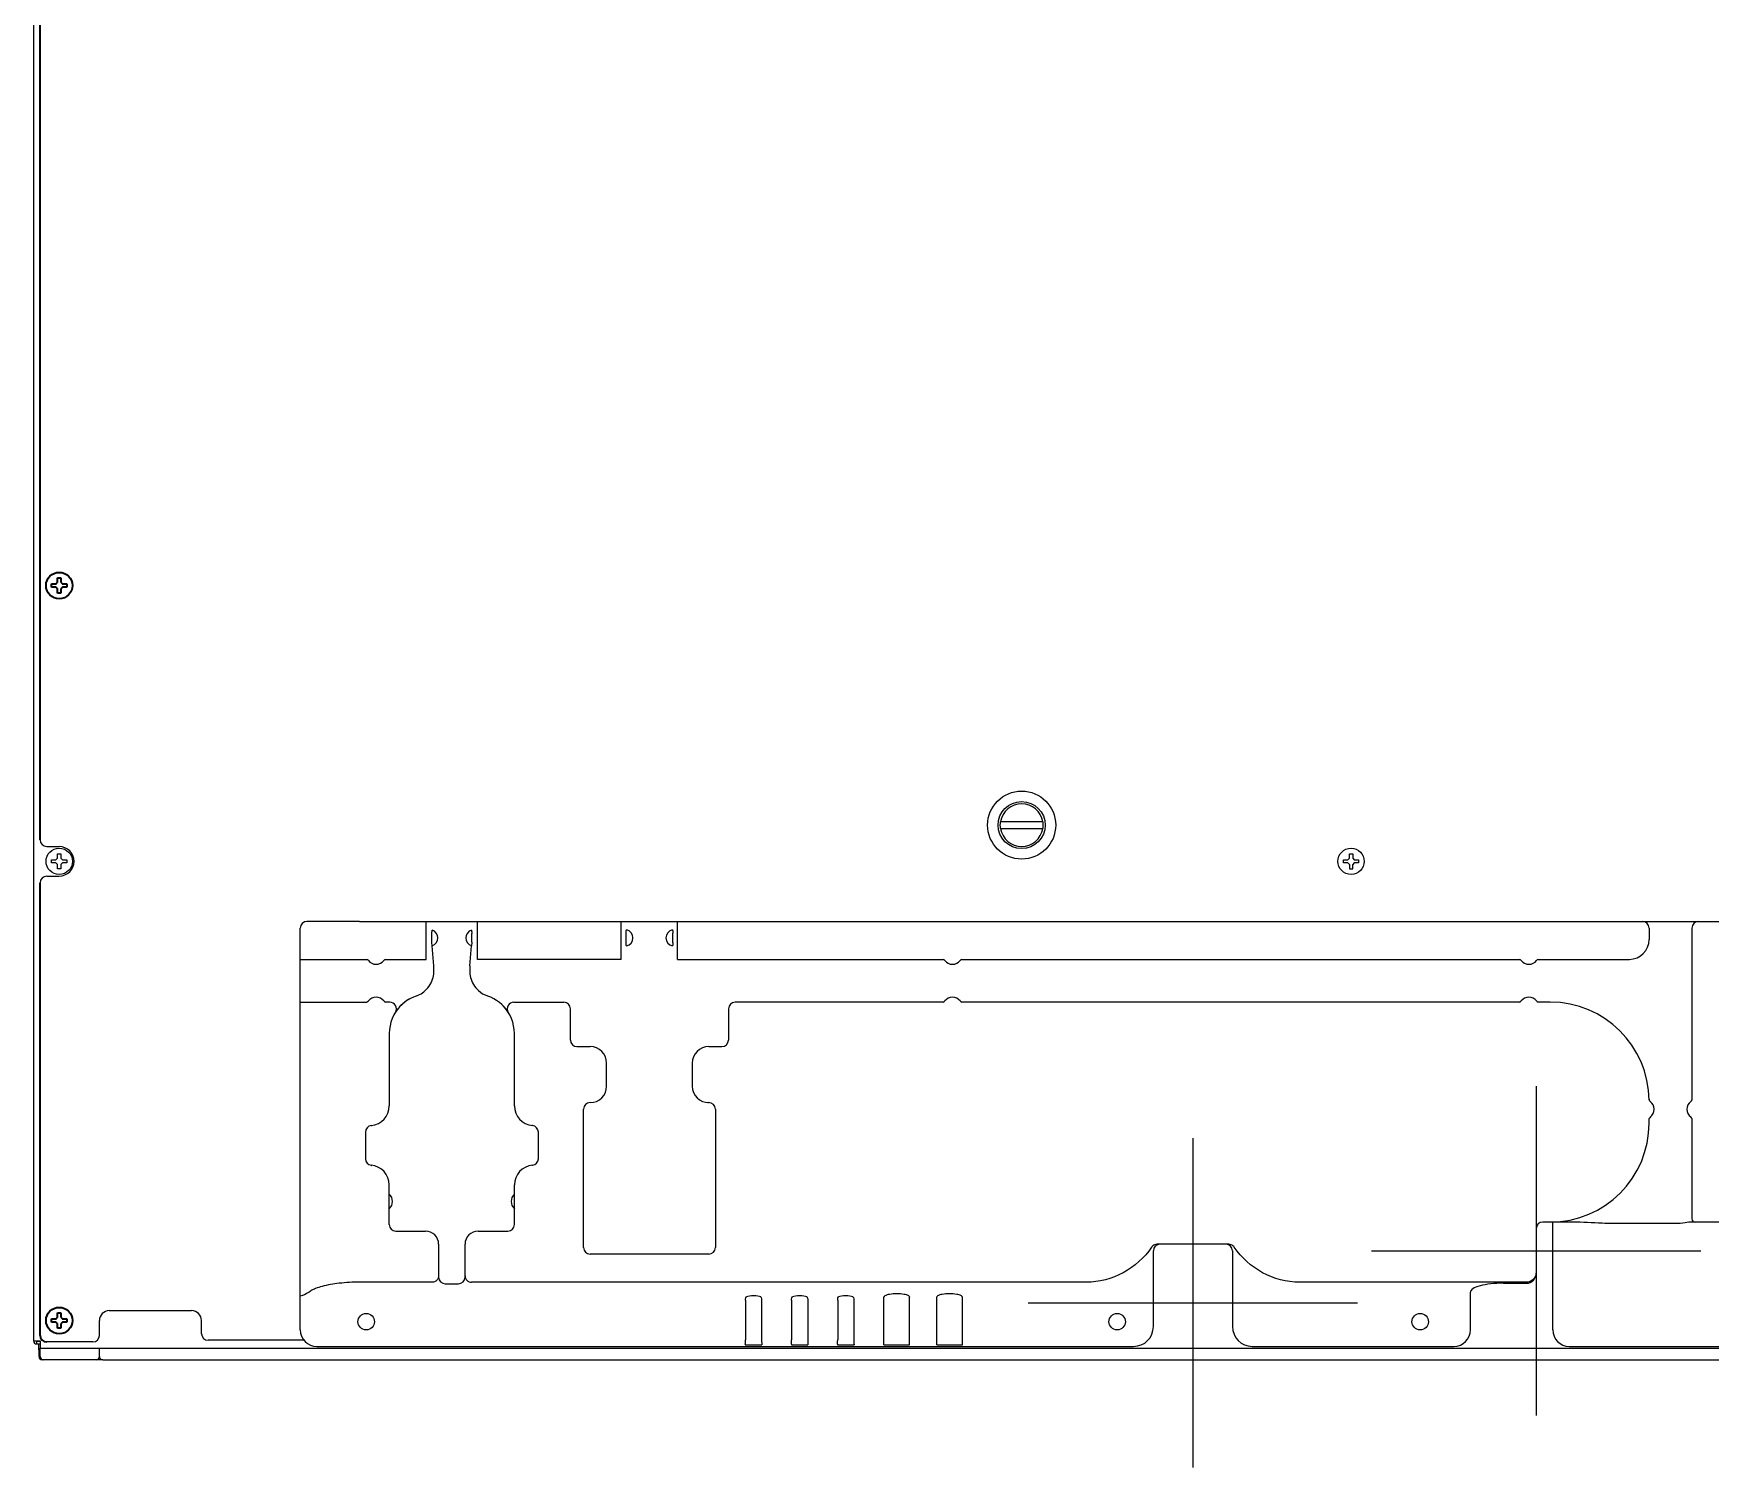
# Model space of a CAD drawing. Header units: millimetres. Extents: x 13025 to 18152, y 3757 to 7714.
# Drawn here: x 13025 to 13535, y 5579 to 6014 of the extents above; entities that cross this region are included whole.
import ezdxf

# ---------------------------------------------------------------- set-up
doc = ezdxf.new("R2010")
doc.units = ezdxf.units.MM
doc.header["$LTSCALE"] = 346.5
doc.layers.get('0').update_dxf_attribs({"linetype": 'CONTINUOUS'})
doc.layers.add('1', color=7, linetype='CONTINUOUS', true_color=0xffffff)
doc.layers.add('GEOM', color=7, linetype='CONTINUOUS')

msp = doc.modelspace()

# ---------------------------------------------------------------- linework, layer by layer
at = {"color": 7, "linetype": 'Continuous'}
for p, q in [((13331.97, 5774.7), (13318.96, 5774.7)), ((13318.96, 5772.7), (13331.97, 5772.7)), ((13124.46, 5744.45), (13108.46, 5744.45)), ((13203.38, 5744.45), (13221.54, 5744.45)), ((13106.46, 5620.45), (13106.46, 5742.45)), ((13146.43, 5738.13), (13146.43, 5740.76)), ((13158.49, 5738.13), (13158.49, 5740.76)), ((13205.39, 5738.01), (13205.39, 5740.89)), ((13219.53, 5738.01), (13219.53, 5740.89)), ((13106.46, 5732.95), (13126.69, 5732.95)), ((13203.91, 5732.95), (13203.38, 5732.95)), ((13221.02, 5732.95), (13301.69, 5732.95)), ((13307.23, 5732.95), (13476.69, 5732.95)), ((13482.23, 5732.95), (13509.96, 5732.95)), ((13106.46, 5719.95), (13126.69, 5719.95)), ((13133.64, 5719.95), (13132.23, 5719.95)), ((13171.28, 5719.95), (13186.46, 5719.95)), ((13188.46, 5708.45), (13188.46, 5717.95)), ((13236.46, 5717.95), (13236.46, 5708.45)), ((13301.69, 5719.95), (13238.46, 5719.95)), ((13476.69, 5719.95), (13307.23, 5719.95)), ((13485.96, 5719.95), (13482.23, 5719.95)), ((13133.46, 5710.45), (13133.46, 5688.45)), ((13171.46, 5688.45), (13171.46, 5710.45)), ((13190.46, 5706.45), (13194.46, 5706.45)), ((13230.46, 5706.45), (13234.46, 5706.45)), ((13199.46, 5694.45), (13199.46, 5701.45)), ((13225.46, 5701.45), (13225.46, 5694.45)), ((13192.46, 5645.45), (13192.46, 5687.45)), ((13194.57, 5689.45), (13194.58, 5689.45)), ((13230.2, 5689.45), (13230.42, 5689.45)), ((13232.46, 5687.45), (13232.46, 5645.45)), ((13128.12, 5682.48), (13128.15, 5682.49)), ((13176.8, 5682.48), (13176.77, 5682.49)), ((13515.96, 5683.2), (13515.96, 5684.68)), ((13528.96, 5684.68), (13528.96, 5654.2)), ((13126.2, 5680.48), (13126.2, 5672.41)), ((13178.73, 5672.41), (13178.73, 5680.48)), ((13128.12, 5670.41), (13128.16, 5670.41)), ((13176.8, 5670.41), (13176.77, 5670.41)), ((13133.46, 5661.18), (13133.46, 5664.45)), ((13171.46, 5652.45), (13171.46, 5664.45)), ((13133.46, 5652.45), (13133.46, 5661.17)), ((13486.71, 5653.21), (13483.71, 5653.2)), ((13492.84, 5653.2), (13483.71, 5653.2)), ((13486.71, 5620.45), (13486.71, 5653.2)), ((13539.27, 5653.2), (13529.16, 5653.2)), ((13135.46, 5650.45), (13144.46, 5650.45)), ((13148.46, 5646.45), (13148.46, 5636.45)), ((13156.46, 5636.45), (13156.46, 5646.45)), ((13160.46, 5650.45), (13169.46, 5650.45)), ((13388.38, 5646.45), (13366.55, 5646.45)), ((13481.71, 5651.2), (13481.71, 5637.71)), ((13481.71, 5651.2), (13481.71, 5637.71)), ((13230.46, 5643.45), (13194.46, 5643.45)), ((13365.46, 5621.45), (13365.46, 5644.45)), ((13389.46, 5644.45), (13389.46, 5621.45)), ((13150.46, 5634.45), (13154.46, 5634.45)), ((13461.71, 5620.45), (13461.71, 5631.93)), ((13471.71, 5634.61), (13478.71, 5634.61)), ((13241.61, 5629.48), (13241.61, 5617.45)), ((13246.51, 5629.48), (13246.51, 5617.45)), ((13255.61, 5629.48), (13255.61, 5617.45)), ((13260.51, 5629.48), (13260.51, 5617.45)), ((13269.61, 5629.48), (13269.61, 5617.45)), ((13274.51, 5629.48), (13274.51, 5617.45)), ((13283.66, 5615.89), (13283.66, 5630.45)), ((13291.46, 5615.89), (13291.46, 5630.45)), ((13299.66, 5615.89), (13299.66, 5630.45)), ((13307.46, 5615.89), (13307.46, 5630.45)), ((13365.46, 5628.7), (13389.46, 5628.7)), ((13241.56, 5616.12), (13241.56, 5615.89)), ((13241.56, 5615.89), (13246.56, 5615.89)), ((13246.56, 5616.12), (13246.56, 5615.89)), ((13255.56, 5616.12), (13255.56, 5615.89)), ((13255.56, 5615.89), (13260.56, 5615.89)), ((13260.56, 5616.12), (13260.56, 5615.89)), ((13269.56, 5616.12), (13269.56, 5615.89)), ((13269.56, 5615.89), (13274.56, 5615.89)), ((13274.56, 5616.12), (13274.56, 5615.89)), ((13283.66, 5615.89), (13291.46, 5615.89)), ((13299.66, 5615.89), (13307.46, 5615.89)), ((13111.46, 5615.45), (13359.46, 5615.45)), ((13395.46, 5615.45), (13456.71, 5615.45)), ((13491.71, 5615.45), (13567.46, 5615.45))]:
    msp.add_line(p, q, dxfattribs=at)
for p, q in [((13144.69, 5732.95), (13144.69, 5744.45)), ((13160.23, 5732.95), (13160.23, 5744.45)), ((13203.91, 5732.95), (13203.91, 5744.45)), ((13221.02, 5732.95), (13221.02, 5744.45))]:
    msp.add_line(p, q)
at = {"color": 4}
for p, q in [((13481.71, 5694.45), (13481.71, 5594.45)), ((13431.71, 5644.45), (13531.71, 5644.45))]:
    msp.add_line(p, q, dxfattribs=at)
at = {"color": 1}
for p, q in [((13377.46, 5678.7), (13377.46, 5578.7)), ((13327.46, 5628.7), (13427.46, 5628.7))]:
    msp.add_line(p, q, dxfattribs=at)
at = {"color": 9, "linetype": 'Continuous'}
for p, q in [((13523.96, 5652.74), (13504.77, 5652.74)), ((13146.46, 5634.95), (13124.46, 5634.95)), ((13345.11, 5634.95), (13158.46, 5634.95)), ((13478.71, 5634.95), (13409.81, 5634.95))]:
    msp.add_line(p, q, dxfattribs=at)
at = {"color": 7, "linetype": 'Continuous'}
for points in [[(13283.66, 5630.35), (13283.66, 5630.41), (13283.67, 5630.45)], [(13291.45, 5630.45), (13291.46, 5630.41), (13291.46, 5630.35)], [(13299.66, 5630.35), (13299.66, 5630.41), (13299.67, 5630.45)], [(13307.45, 5630.45), (13307.46, 5630.41), (13307.46, 5630.35)]]:
    msp.add_lwpolyline(points, dxfattribs=at)
for centre, radius in [((13325.46, 5773.7), 10.33), ((13325.46, 5773.7), 7.15), ((13126.46, 5622.95), 2.5), ((13354.46, 5622.95), 2.5), ((13446.46, 5622.95), 2.5)]:
    msp.add_circle(centre, radius, dxfattribs=at)
for centre, radius, start, end in [((13325.46, 5773.7), 6.5, 8.8499, 171.1501), ((13325.46, 5773.7), 6.58, 171.2603, 188.7397), ((13325.46, 5773.7), 6.58, 351.2603, 8.7397), ((13325.46, 5773.7), 6.5, 188.8499, 351.1501), ((13108.46, 5742.45), 2, 90, 180), ((13145.71, 5739.45), 2.5, 287.8061, 72.1939), ((13159.21, 5739.45), 2.5, 107.8061, 252.1939), ((13204.96, 5739.45), 2.5, 281.8812, 78.1188), ((13219.96, 5739.45), 2.5, 101.8812, 258.1188), ((13509.96, 5738.95), 6, 270, 0), ((13126.34, 5731.95), 1, 38.6822, 72.8946), ((13132.58, 5731.95), 1, 107.1064, 141.3178), ((13301.34, 5731.95), 1, 38.6822, 72.8946), ((13307.58, 5731.95), 1, 107.1064, 141.3178), ((13476.34, 5731.95), 1, 38.6822, 72.8946), ((13482.58, 5731.95), 1, 107.1064, 141.3178), ((13129.46, 5734.45), 3, 218.6822, 321.3178), ((13304.46, 5734.45), 3, 218.6822, 321.3178), ((13479.46, 5734.45), 3, 218.6822, 321.3178), ((13126.34, 5720.95), 1, 287.1064, 321.3178), ((13129.46, 5718.45), 3, 38.6822, 141.3178), ((13132.58, 5720.95), 1, 218.6822, 252.8946), ((13145.46, 5710.45), 12, 135.213, 180), ((13133.64, 5717.95), 2, 327.6076, 90), ((13145.46, 5710.45), 12, 120.1663, 134.8711), ((13159.46, 5710.45), 12, 0, 44.6503), ((13171.28, 5717.95), 2, 90, 212.3924), ((13186.46, 5717.95), 2, 0, 90), ((13238.46, 5717.95), 2, 90, 180), ((13301.34, 5720.95), 1, 287.1064, 321.3178), ((13304.46, 5718.45), 3, 38.6822, 141.3178), ((13307.58, 5720.95), 1, 218.6822, 252.8946), ((13476.34, 5720.95), 1, 287.1064, 321.3178), ((13479.46, 5718.45), 3, 38.6822, 141.3178), ((13482.58, 5720.95), 1, 218.6822, 252.8946), ((13485.96, 5689.95), 30, 0.5028, 90), ((13190.46, 5708.45), 2, 180, 270), ((13234.46, 5708.45), 2, 270, 0), ((13194.46, 5701.45), 5, 0, 90), ((13230.46, 5701.45), 5, 90, 180), ((13194.46, 5694.45), 5, 270, 0), ((13230.46, 5694.45), 5, 180, 270), ((13127.46, 5688.45), 6, 275.2715, 0), ((13177.46, 5688.45), 6, 180, 264.7285), ((13194.46, 5687.45), 2, 90, 180), ((13230.46, 5687.45), 2, 0, 90), ((13516.96, 5690.57), 1, 181.16, 231.4343), ((13514.46, 5687.45), 3, 308.6822, 51.4343), ((13530.46, 5687.45), 3, 128.6822, 231.3178), ((13527.96, 5690.57), 1, 308.6822, 342.8944), ((13128.2, 5680.48), 2, 95.2715, 180), ((13176.73, 5680.48), 2, 0, 84.7285), ((13485.96, 5683.2), 30, 270, 0), ((13516.96, 5684.32), 1, 128.6822, 162.8941), ((13527.96, 5684.32), 1, 17.1064, 51.3178), ((13128.2, 5672.41), 2, 180, 264.7285), ((13176.73, 5672.41), 2, 275.2715, 0), ((13127.46, 5664.45), 6, 0, 84.7285), ((13177.46, 5664.45), 6, 95.2715, 180), ((13131.46, 5659.45), 3, 311.8104, 48.1898), ((13173.46, 5659.45), 3, 131.8104, 228.1898), ((13135.46, 5652.45), 2, 180, 270), ((13169.46, 5652.45), 2, 270, 0), ((13483.71, 5651.2), 2, 90, 180), ((13483.71, 5651.2), 2, 90, 180), ((13529.96, 5654.2), 1, 180, 270), ((13144.46, 5646.45), 4, 0, 90), ((13160.46, 5646.45), 4, 90, 180), ((13367.46, 5644.45), 2, 90, 180), ((13387.46, 5644.45), 2, 0, 90), ((13194.46, 5645.45), 2, 180, 270), ((13230.46, 5645.45), 2, 270, 0), ((13150.46, 5636.45), 2, 180, 270), ((13154.46, 5636.45), 2, 270, 0), ((13290.46, 5629.7), 1.29, 55.1941, 57.128), ((13306.46, 5629.7), 1.29, 55.1941, 57.128), ((13359.46, 5621.45), 6, 270, 0), ((13395.46, 5621.45), 6, 180, 270), ((13111.46, 5620.45), 5, 180, 270), ((13456.71, 5620.45), 5, 270, 0), ((13491.71, 5620.45), 5, 180, 270)]:
    msp.add_arc(centre, radius, start, end, dxfattribs=at)
for centre, major_axis, ratio, start_param, end_param in [((13478.71, 5637.71), (0, 3.11), 0.965926, -3.141593, -1.570796), ((13478.71, 5637.71), (0, 3.11), 0.965926, -3.141593, -1.570796), ((13471.71, 5631.93), (10, 0), 0.267949, 1.570796, 3.141593), ((13244.06, 5630.12), (2.5, 0), 0.267949, 0.51953, 2.622062), ((13258.06, 5630.12), (2.5, 0), 0.267949, 0.51953, 2.622062), ((13272.06, 5630.12), (2.5, 0), 0.267949, 0.51953, 2.622062)]:
    msp.add_ellipse(centre, major_axis=major_axis, ratio=ratio, start_param=start_param, end_param=end_param, dxfattribs=at)
for points, knots in [([(13146.43, 5740.76), (13146.43, 5741.01), (13146.41, 5741.4), (13146.47, 5741.65), (13146.45, 5741.84), (13146.48, 5741.83)], [0, 0, 0, 0, 0.700622, 0.9229, 1, 1, 1, 1]), ([(13146.48, 5737.07), (13146.45, 5737.06), (13146.47, 5737.25), (13146.41, 5737.49), (13146.43, 5737.88), (13146.43, 5738.13)], [0, 0, 0, 0, 0.0771, 0.299378, 1, 1, 1, 1]), ([(13158.45, 5741.83), (13158.47, 5741.84), (13158.45, 5741.65), (13158.51, 5741.4), (13158.49, 5741.01), (13158.49, 5740.76)], [0, 0, 0, 0, 0.0771, 0.299378, 1, 1, 1, 1]), ([(13158.49, 5738.13), (13158.49, 5737.88), (13158.51, 5737.49), (13158.45, 5737.25), (13158.47, 5737.06), (13158.45, 5737.07)], [0, 0, 0, 0, 0.700622, 0.9229, 1, 1, 1, 1]), ([(13205.39, 5740.89), (13205.39, 5741.12), (13205.39, 5741.48), (13205.44, 5741.74), (13205.45, 5741.9), (13205.48, 5741.89)], [0, 0, 0, 0, 0.704795, 0.921831, 1, 1, 1, 1]), ([(13205.48, 5737), (13205.45, 5737), (13205.44, 5737.15), (13205.39, 5737.41), (13205.39, 5737.77), (13205.39, 5738.01)], [0, 0, 0, 0, 0.078169, 0.295205, 1, 1, 1, 1]), ([(13219.45, 5741.89), (13219.47, 5741.9), (13219.49, 5741.74), (13219.53, 5741.48), (13219.53, 5741.12), (13219.53, 5740.89)], [0, 0, 0, 0, 0.078169, 0.295205, 1, 1, 1, 1]), ([(13219.53, 5738.01), (13219.53, 5737.77), (13219.53, 5737.41), (13219.49, 5737.15), (13219.47, 5737), (13219.45, 5737)], [0, 0, 0, 0, 0.704795, 0.921831, 1, 1, 1, 1]), ([(13287.56, 5631.43), (13286.82, 5631.43), (13285.59, 5631.33), (13284.33, 5631.05), (13283.92, 5630.76)], [0, 0, 0, 0, 0.598744, 1, 1, 1, 1]), ([(13291.16, 5630.79), (13290.75, 5631.06), (13289.51, 5631.33), (13288.29, 5631.43), (13287.56, 5631.43)], [0, 0, 0, 0, 0.405633, 1, 1, 1, 1]), ([(13303.56, 5631.43), (13302.82, 5631.43), (13301.59, 5631.33), (13300.33, 5631.05), (13299.92, 5630.76)], [0, 0, 0, 0, 0.598744, 1, 1, 1, 1]), ([(13307.16, 5630.79), (13306.75, 5631.06), (13305.51, 5631.33), (13304.29, 5631.43), (13303.56, 5631.43)], [0, 0, 0, 0, 0.405633, 1, 1, 1, 1]), ([(13241.61, 5629.48), (13241.61, 5629.59), (13241.62, 5629.92), (13241.68, 5630.35), (13241.89, 5630.45)], [0, 0, 0, 0, 0.325324, 1, 1, 1, 1]), ([(13246.23, 5630.45), (13246.29, 5630.42), (13246.54, 5630.16), (13246.51, 5629.77), (13246.51, 5629.48)], [0, 0, 0, 0, 0.178717, 1, 1, 1, 1]), ([(13255.61, 5629.48), (13255.61, 5629.59), (13255.62, 5629.92), (13255.68, 5630.35), (13255.89, 5630.45)], [0, 0, 0, 0, 0.325324, 1, 1, 1, 1]), ([(13260.23, 5630.45), (13260.29, 5630.42), (13260.54, 5630.16), (13260.51, 5629.77), (13260.51, 5629.48)], [0, 0, 0, 0, 0.178717, 1, 1, 1, 1]), ([(13269.61, 5629.48), (13269.61, 5629.59), (13269.62, 5629.92), (13269.68, 5630.35), (13269.89, 5630.45)], [0, 0, 0, 0, 0.325324, 1, 1, 1, 1]), ([(13274.23, 5630.45), (13274.29, 5630.42), (13274.54, 5630.16), (13274.51, 5629.77), (13274.51, 5629.48)], [0, 0, 0, 0, 0.178717, 1, 1, 1, 1]), ([(13241.56, 5616.12), (13241.56, 5616.22), (13241.58, 5616.66), (13241.61, 5617.1), (13241.61, 5617.45)], [0, 0, 0, 0, 0.220017, 1, 1, 1, 1]), ([(13246.51, 5617.45), (13246.51, 5617.1), (13246.54, 5616.66), (13246.56, 5616.22), (13246.56, 5616.12)], [0, 0, 0, 0, 0.780418, 1, 1, 1, 1]), ([(13255.56, 5616.12), (13255.56, 5616.22), (13255.58, 5616.66), (13255.61, 5617.1), (13255.61, 5617.45)], [0, 0, 0, 0, 0.220017, 1, 1, 1, 1]), ([(13260.51, 5617.45), (13260.51, 5617.1), (13260.54, 5616.66), (13260.56, 5616.22), (13260.56, 5616.12)], [0, 0, 0, 0, 0.780418, 1, 1, 1, 1]), ([(13269.56, 5616.12), (13269.56, 5616.22), (13269.58, 5616.66), (13269.61, 5617.1), (13269.61, 5617.45)], [0, 0, 0, 0, 0.220017, 1, 1, 1, 1]), ([(13274.51, 5617.45), (13274.51, 5617.1), (13274.54, 5616.66), (13274.56, 5616.22), (13274.56, 5616.12)], [0, 0, 0, 0, 0.780418, 1, 1, 1, 1])]:
    msp.add_open_spline(points, degree=3, knots=knots, dxfattribs=at)
at = {"color": 9, "linetype": 'Continuous'}
for points, knots in [([(13504.77, 5652.74), (13503.75, 5652.74), (13499.77, 5652.84), (13495.8, 5653.2), (13492.84, 5653.2)], [0, 0, 0, 0, 0.257069, 1, 1, 1, 1]), ([(13529.16, 5653.2), (13528.4, 5653.2), (13526.68, 5652.87), (13524.94, 5652.74), (13523.96, 5652.74)], [0, 0, 0, 0, 0.435713, 1, 1, 1, 1]), ([(13364.89, 5645.57), (13362.72, 5642.39), (13356.8, 5636.95), (13348.96, 5634.93), (13345.11, 5634.95)], [0, 0, 0, 0, 0.5003, 1, 1, 1, 1]), ([(13409.81, 5634.95), (13405.96, 5634.93), (13398.13, 5636.95), (13392.21, 5642.39), (13390.03, 5645.57)], [0, 0, 0, 0, 0.499629, 1, 1, 1, 1]), ([(13148.46, 5636.88), (13148.46, 5636.38), (13148.02, 5635.34), (13146.97, 5634.95), (13146.46, 5634.95)], [0, 0, 0, 0, 0.493895, 1, 1, 1, 1]), ([(13156.46, 5636.88), (13156.46, 5636.38), (13156.91, 5635.34), (13157.95, 5634.95), (13158.46, 5634.95)], [0, 0, 0, 0, 0.493895, 1, 1, 1, 1]), ([(13124.46, 5634.95), (13122.39, 5634.95), (13118.55, 5634.74), (13114.08, 5634.03), (13111.2, 5633.09), (13109.53, 5632.33), (13108.46, 5631.33), (13106.46, 5630.66)], [0, 0, 0, 0, 0.361961, 0.66909, 0.789306, 0.883588, 1, 1, 1, 1])]:
    msp.add_open_spline(points, degree=3, knots=knots, dxfattribs=at)
for points in [[(13365.83, 5646.31), (13365.46, 5646.17), (13365.12, 5645.9), (13364.89, 5645.57)], [(13390.03, 5645.57), (13389.81, 5645.9), (13389.47, 5646.17), (13389.09, 5646.31)], [(13481.48, 5636.77), (13481.18, 5636.06), (13480.53, 5635.43), (13479.8, 5635.15)], [(13481.71, 5637.91), (13481.71, 5637.53), (13481.63, 5637.13), (13481.48, 5636.77)], [(13479.8, 5635.15), (13479.46, 5635.01), (13479.08, 5634.95), (13478.71, 5634.95)]]:
    msp.add_open_spline(points, degree=3, dxfattribs=at)
at = {"color": 7, "linetype": 'Continuous'}
for points in [[(13366.55, 5646.45), (13366.3, 5646.45), (13366.06, 5646.4), (13365.83, 5646.31)], [(13389.09, 5646.31), (13388.87, 5646.4), (13388.62, 5646.45), (13388.38, 5646.45)], [(13283.92, 5630.76), (13283.81, 5630.68), (13283.7, 5630.58), (13283.67, 5630.45)], [(13291.45, 5630.45), (13291.42, 5630.58), (13291.31, 5630.68), (13291.2, 5630.76)], [(13299.92, 5630.76), (13299.81, 5630.68), (13299.7, 5630.58), (13299.67, 5630.45)], [(13307.45, 5630.45), (13307.42, 5630.58), (13307.31, 5630.68), (13307.2, 5630.76)]]:
    msp.add_open_spline(points, degree=3, dxfattribs=at)
at = {"layer": '1', "color": 7, "linetype": 'Continuous', "lineweight": 35}
for p, q in [((13027.46, 5769.2), (13027.46, 6519.54)), ((13030.96, 5846.42), (13030.96, 5846.92)), ((13030.96, 5845.92), (13030.96, 5846.42)), ((13035.56, 5846.92), (13035.56, 5846.42)), ((13035.56, 5846.42), (13035.56, 5845.92)), ((13027.46, 5618.8), (13027.46, 5756.2)), ((13030.96, 5623.3), (13030.96, 5623.8)), ((13030.96, 5622.8), (13030.96, 5623.3)), ((13035.56, 5623.8), (13035.56, 5623.3)), ((13035.56, 5623.3), (13035.56, 5622.8))]:
    msp.add_line(p, q, dxfattribs=at)
for centre in [(13033.26, 5846.42), (13033.26, 5623.3)]:
    msp.add_circle(centre, 4, dxfattribs=at)
msp.add_arc((13029.46, 5618.8), 2, 180, 270, dxfattribs=at)
for points, knots in [([(13030.96, 5846.92), (13031.16, 5846.92), (13031.37, 5846.92), (13031.7, 5846.92), (13031.81, 5846.92), (13032.03, 5846.92), (13032.15, 5846.92), (13032.26, 5846.92)], [0, 0, 0, 0, 0.5, 0.5, 0.75, 0.75, 1, 1, 1, 1]), ([(13032.26, 5845.92), (13032.15, 5845.92), (13032.03, 5845.92), (13031.81, 5845.92), (13031.7, 5845.92), (13031.48, 5845.92), (13031.38, 5845.92), (13031.22, 5845.92), (13031.17, 5845.92), (13031.06, 5845.92), (13031.01, 5845.92), (13030.96, 5845.92)], [0, 0, 0, 0, 0.25, 0.25, 0.5, 0.5, 0.75, 0.75, 0.875, 0.875, 1, 1, 1, 1]), ([(13032.76, 5847.42), (13032.76, 5847.54), (13032.76, 5847.65), (13032.76, 5847.87), (13032.76, 5847.98), (13032.76, 5848.2), (13032.76, 5848.31), (13032.76, 5848.47), (13032.76, 5848.52), (13032.76, 5848.62), (13032.76, 5848.67), (13032.76, 5848.72)], [0, 0, 0, 0, 0.25, 0.25, 0.5, 0.5, 0.75, 0.75, 0.875, 0.875, 1, 1, 1, 1]), ([(13032.76, 5844.12), (13032.76, 5844.33), (13032.76, 5844.54), (13032.76, 5844.86), (13032.76, 5844.97), (13032.76, 5845.19), (13032.76, 5845.31), (13032.76, 5845.42)], [0, 0, 0, 0, 0.5, 0.5, 0.75, 0.75, 1, 1, 1, 1]), ([(13033.76, 5848.72), (13033.76, 5848.52), (13033.76, 5848.31), (13033.76, 5847.98), (13033.76, 5847.87), (13033.76, 5847.65), (13033.76, 5847.54), (13033.76, 5847.42)], [0, 0, 0, 0, 0.5, 0.5, 0.75, 0.75, 1, 1, 1, 1]), ([(13033.76, 5845.42), (13033.76, 5845.31), (13033.76, 5845.19), (13033.76, 5844.97), (13033.76, 5844.86), (13033.76, 5844.64), (13033.76, 5844.54), (13033.76, 5844.38), (13033.76, 5844.33), (13033.76, 5844.22), (13033.76, 5844.17), (13033.76, 5844.12)], [0, 0, 0, 0, 0.25, 0.25, 0.5, 0.5, 0.75, 0.75, 0.875, 0.875, 1, 1, 1, 1]), ([(13034.26, 5846.92), (13034.38, 5846.92), (13034.49, 5846.92), (13034.71, 5846.92), (13034.82, 5846.92), (13035.04, 5846.92), (13035.15, 5846.92), (13035.31, 5846.92), (13035.36, 5846.92), (13035.46, 5846.92), (13035.51, 5846.92), (13035.56, 5846.92)], [0, 0, 0, 0, 0.25, 0.25, 0.5, 0.5, 0.75, 0.75, 0.875, 0.875, 1, 1, 1, 1]), ([(13035.56, 5845.92), (13035.36, 5845.92), (13035.15, 5845.92), (13034.82, 5845.92), (13034.71, 5845.92), (13034.49, 5845.92), (13034.38, 5845.92), (13034.26, 5845.92)], [0, 0, 0, 0, 0.5, 0.5, 0.75, 0.75, 1, 1, 1, 1]), ([(13030.96, 5623.8), (13031.16, 5623.8), (13031.37, 5623.8), (13031.7, 5623.8), (13031.81, 5623.8), (13032.03, 5623.8), (13032.15, 5623.8), (13032.26, 5623.8)], [0, 0, 0, 0, 0.5, 0.5, 0.75, 0.75, 1, 1, 1, 1]), ([(13032.26, 5622.8), (13032.15, 5622.8), (13032.03, 5622.8), (13031.81, 5622.8), (13031.7, 5622.8), (13031.48, 5622.8), (13031.38, 5622.8), (13031.22, 5622.8), (13031.17, 5622.8), (13031.06, 5622.8), (13031.01, 5622.8), (13030.96, 5622.8)], [0, 0, 0, 0, 0.25, 0.25, 0.5, 0.5, 0.75, 0.75, 0.875, 0.875, 1, 1, 1, 1]), ([(13032.76, 5624.3), (13032.76, 5624.41), (13032.76, 5624.53), (13032.76, 5624.75), (13032.76, 5624.86), (13032.76, 5625.08), (13032.76, 5625.18), (13032.76, 5625.34), (13032.76, 5625.39), (13032.76, 5625.5), (13032.76, 5625.55), (13032.76, 5625.6)], [0, 0, 0, 0, 0.25, 0.25, 0.5, 0.5, 0.75, 0.75, 0.875, 0.875, 1, 1, 1, 1]), ([(13032.76, 5621), (13032.76, 5621.2), (13032.76, 5621.41), (13032.76, 5621.73), (13032.76, 5621.85), (13032.76, 5622.07), (13032.76, 5622.18), (13032.76, 5622.3)], [0, 0, 0, 0, 0.5, 0.5, 0.75, 0.75, 1, 1, 1, 1]), ([(13033.76, 5625.6), (13033.76, 5625.39), (13033.76, 5625.18), (13033.76, 5624.86), (13033.76, 5624.75), (13033.76, 5624.53), (13033.76, 5624.41), (13033.76, 5624.3)], [0, 0, 0, 0, 0.5, 0.5, 0.75, 0.75, 1, 1, 1, 1]), ([(13033.76, 5622.3), (13033.76, 5622.18), (13033.76, 5622.07), (13033.76, 5621.85), (13033.76, 5621.74), (13033.76, 5621.52), (13033.76, 5621.41), (13033.76, 5621.25), (13033.76, 5621.2), (13033.76, 5621.1), (13033.76, 5621.05), (13033.76, 5621)], [0, 0, 0, 0, 0.25, 0.25, 0.5, 0.5, 0.75, 0.75, 0.875, 0.875, 1, 1, 1, 1]), ([(13034.26, 5623.8), (13034.38, 5623.8), (13034.49, 5623.8), (13034.71, 5623.8), (13034.82, 5623.8), (13035.04, 5623.8), (13035.15, 5623.8), (13035.31, 5623.8), (13035.36, 5623.8), (13035.46, 5623.8), (13035.51, 5623.8), (13035.56, 5623.8)], [0, 0, 0, 0, 0.25, 0.25, 0.5, 0.5, 0.75, 0.75, 0.875, 0.875, 1, 1, 1, 1]), ([(13035.56, 5622.8), (13035.36, 5622.8), (13035.15, 5622.8), (13034.82, 5622.8), (13034.71, 5622.8), (13034.49, 5622.8), (13034.38, 5622.8), (13034.26, 5622.8)], [0, 0, 0, 0, 0.5, 0.5, 0.75, 0.75, 1, 1, 1, 1])]:
    msp.add_open_spline(points, degree=3, knots=knots, dxfattribs=at)
for points in [[(13032.26, 5846.92), (13032.3, 5846.96), (13032.39, 5847.05), (13032.52, 5847.18), (13032.64, 5847.3), (13032.72, 5847.38), (13032.76, 5847.42)], [(13032.76, 5845.42), (13032.72, 5845.46), (13032.64, 5845.54), (13032.51, 5845.67), (13032.39, 5845.8), (13032.3, 5845.88), (13032.26, 5845.92)], [(13032.76, 5848.72), (13032.93, 5848.72), (13033.26, 5848.72), (13033.6, 5848.72), (13033.76, 5848.72)], [(13033.76, 5847.42), (13033.8, 5847.38), (13033.88, 5847.3), (13034.01, 5847.17), (13034.14, 5847.05), (13034.22, 5846.96), (13034.26, 5846.92)], [(13034.26, 5845.92), (13034.22, 5845.88), (13034.14, 5845.8), (13034.01, 5845.67), (13033.88, 5845.54), (13033.8, 5845.46), (13033.76, 5845.42)], [(13033.76, 5844.12), (13033.6, 5844.12), (13033.26, 5844.12), (13032.93, 5844.12), (13032.76, 5844.12)], [(13032.26, 5623.8), (13032.3, 5623.84), (13032.39, 5623.92), (13032.52, 5624.05), (13032.64, 5624.18), (13032.72, 5624.26), (13032.76, 5624.3)], [(13032.76, 5622.3), (13032.72, 5622.34), (13032.64, 5622.42), (13032.51, 5622.55), (13032.39, 5622.67), (13032.3, 5622.76), (13032.26, 5622.8)], [(13032.76, 5625.6), (13032.93, 5625.6), (13033.26, 5625.6), (13033.6, 5625.6), (13033.76, 5625.6)], [(13033.76, 5621), (13033.6, 5621), (13033.26, 5621), (13032.93, 5621), (13032.76, 5621)], [(13033.76, 5624.3), (13033.8, 5624.26), (13033.88, 5624.18), (13034.01, 5624.05), (13034.14, 5623.92), (13034.22, 5623.84), (13034.26, 5623.8)], [(13034.26, 5622.8), (13034.22, 5622.76), (13034.14, 5622.67), (13034.01, 5622.54), (13033.88, 5622.42), (13033.8, 5622.34), (13033.76, 5622.3)]]:
    msp.add_open_spline(points, degree=3, dxfattribs=at)
at = {"layer": 'GEOM', "color": 7, "linetype": 'Continuous'}
for p, q in [((13025.46, 6542.8), (13025.46, 5617.1)), ((13029.46, 5767.2), (13033.26, 5767.2)), ((13032.26, 5763.2), (13032.76, 5763.7)), ((13032.76, 5763.7), (13032.76, 5765)), ((13032.76, 5765), (13033.76, 5765)), ((13033.76, 5765), (13033.76, 5763.7)), ((13033.76, 5763.7), (13034.26, 5763.2)), ((13424.46, 5763.2), (13424.96, 5763.7)), ((13424.96, 5763.7), (13424.96, 5765)), ((13424.96, 5765), (13425.96, 5765)), ((13425.96, 5765), (13425.96, 5763.7)), ((13425.96, 5763.7), (13426.46, 5763.2)), ((13030.96, 5762.2), (13030.96, 5763.2)), ((13030.96, 5763.2), (13032.26, 5763.2)), ((13032.26, 5762.2), (13030.96, 5762.2)), ((13032.76, 5761.7), (13032.26, 5762.2)), ((13032.76, 5760.4), (13032.76, 5761.7)), ((13033.76, 5760.4), (13032.76, 5760.4)), ((13034.26, 5762.2), (13033.76, 5761.7)), ((13033.76, 5761.7), (13033.76, 5760.4)), ((13034.26, 5763.2), (13035.56, 5763.2)), ((13035.56, 5762.2), (13034.26, 5762.2)), ((13035.56, 5763.2), (13035.56, 5762.2)), ((13423.16, 5762.2), (13423.16, 5763.2)), ((13423.16, 5763.2), (13424.46, 5763.2)), ((13424.46, 5762.2), (13423.16, 5762.2)), ((13424.96, 5761.7), (13424.46, 5762.2)), ((13424.96, 5761.7), (13424.96, 5760.4)), ((13424.96, 5760.4), (13425.96, 5760.4)), ((13426.46, 5762.2), (13425.96, 5761.7)), ((13425.96, 5760.4), (13425.96, 5761.7)), ((13426.46, 5763.2), (13427.76, 5763.2)), ((13427.76, 5762.2), (13426.46, 5762.2)), ((13427.76, 5763.2), (13427.76, 5762.2)), ((13029.46, 5758.2), (13033.26, 5758.2)), ((13124.46, 5744.45), (13203.38, 5744.45)), ((13221.54, 5744.45), (13570.46, 5744.45)), ((13515.96, 5742.45), (13515.96, 5738.95)), ((13528.96, 5742.45), (13528.96, 5690.22)), ((13132.23, 5732.95), (13144.69, 5732.95)), ((13203.38, 5732.95), (13160.23, 5732.95)), ((13163.27, 5721.83), (13163.34, 5721.8)), ((13048.46, 5626.3), (13073.46, 5626.3)), ((13045.46, 5618.8), (13045.46, 5623.3)), ((13076.46, 5619.3), (13076.46, 5623.3)), ((13025.46, 5617.1), (13027.46, 5617.1)), ((13026.36, 5617), (13026.36, 5616.2)), ((13026.36, 5617), (13027.46, 5617)), ((13026.36, 5616.2), (13027.46, 5616.2)), ((13027.09, 5617.1), (13027.09, 5617)), ((13027.13, 5612.39), (13027.09, 5616.2)), ((13027.46, 5617.1), (13027.46, 5614.9)), ((13043.46, 5616.8), (13029.46, 5616.8)), ((13107.58, 5617.3), (13078.46, 5617.3)), ((13027.46, 5612.4), (13027.46, 5614.9)), ((13027.46, 5614.9), (13823.46, 5614.9)), ((13044.46, 5611.4), (13028.06, 5611.4)), ((13046.46, 5611.4), (13044.46, 5611.4)), ((13045.46, 5612.4), (13045.46, 5614.9)), ((13046.46, 5611.4), (13804.46, 5611.4))]:
    msp.add_line(p, q, dxfattribs=at)
at = {"layer": 'GEOM', "color": 9, "linetype": 'Continuous'}
for p, q in [((13146.97, 5730.94), (13146.46, 5737.09)), ((13157.96, 5730.94), (13158.47, 5737.09))]:
    msp.add_line(p, q, dxfattribs=at)
at = {"layer": 'GEOM', "color": 7, "linetype": 'Continuous'}
for centre in [(13033.26, 5762.7), (13425.46, 5762.7)]:
    msp.add_circle(centre, 4, dxfattribs=at)
for centre, radius, start, end in [((13029.46, 5769.2), 2, 180, 270), ((13033.26, 5762.7), 4.5, 270, 90), ((13029.46, 5756.2), 2, 90, 180), ((13513.96, 5742.45), 2, 0, 90), ((13530.96, 5742.45), 2, 90, 180), ((13133.64, 5717.95), 2, 327.6076, 90), ((13145.52, 5710.39), 12.08, 107.9483, 147.507), ((13159.46, 5710.45), 12, 32.3924, 71.1243), ((13048.46, 5623.3), 3, 90, 180), ((13073.46, 5623.3), 3, 0, 90), ((13026.36, 5617.1), 0.9, 180, 270), ((13026.36, 5617.1), 0.1, 180, 270), ((13043.46, 5618.8), 2, 270, 0), ((13078.46, 5619.3), 2, 180, 270), ((13028.13, 5612.4), 1, 180.5, 266.1275), ((13028.46, 5612.4), 1, 180, 270), ((13044.46, 5612.4), 1, 270, 0), ((13046.46, 5612.4), 1, 180, 270)]:
    msp.add_arc(centre, radius, start, end, dxfattribs=at)
at = {"layer": 'GEOM', "color": 9, "linetype": 'Continuous'}
for centre, radius, start, end in [((13139.41, 5729.28), 7.59, 346.156, 0.8422), ((13165.51, 5729.28), 7.59, 179.1583, 193.843), ((13138.97, 5729.43), 8.06, 297.315, 312.3197), ((13138.96, 5729.45), 8.08, 290.5191, 297.3008)]:
    msp.add_arc(centre, radius, start, end, dxfattribs=at)
for points in [[(13147, 5729.39), (13146.99, 5729.91), (13146.98, 5730.42), (13146.97, 5730.94)], [(13157.96, 5730.94), (13157.95, 5730.42), (13157.94, 5729.91), (13157.93, 5729.39)], [(13144.4, 5723.47), (13145.54, 5724.51), (13146.41, 5725.96), (13146.78, 5727.46)], [(13158.15, 5727.46), (13158.52, 5725.96), (13159.38, 5724.51), (13160.52, 5723.47)], [(13160.52, 5723.47), (13161.31, 5722.75), (13162.27, 5722.18), (13163.27, 5721.83)]]:
    msp.add_open_spline(points, degree=3, dxfattribs=at)

doc.saveas('drawing.dxf')
